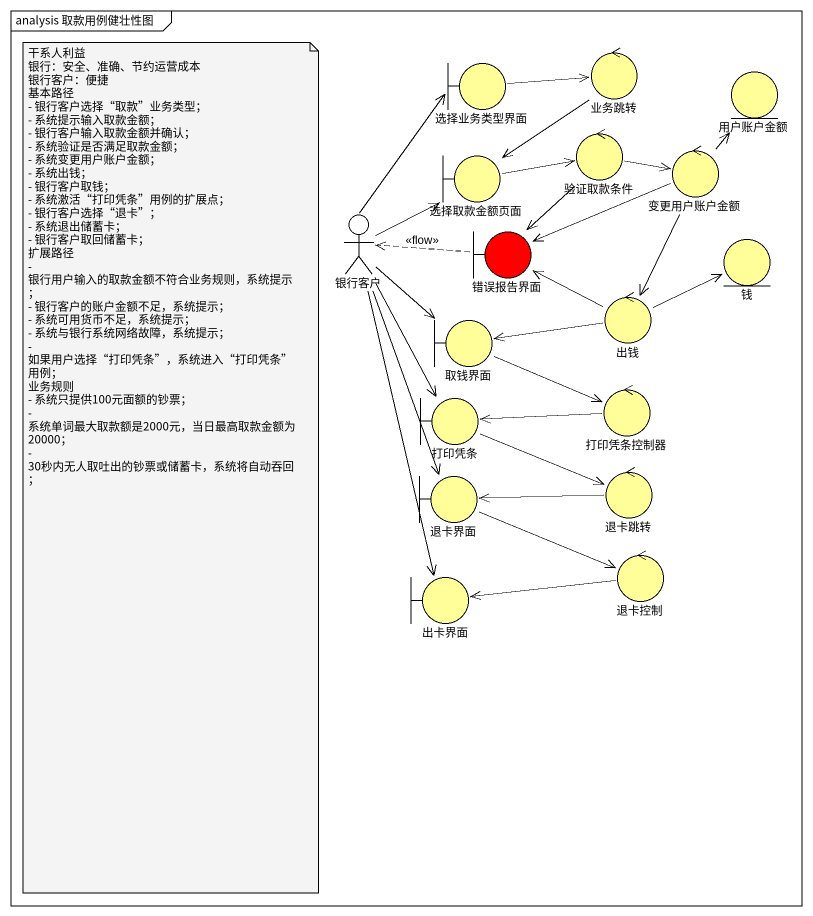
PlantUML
@startuml
mainframe analysis 取款用例健壮性图
boundary 选择业务类型界面 #FFFE99
control 业务跳转 #FFFE99
entity 用户账户金额 #FFFE99
boundary 选择取款金额页面 #FFFE99
control 验证取款条件 #FFFE99
control 变更用户账户金额 #FFFE99
actor 银行客户
boundary 错误报告界面 #FF0000
entity 钱 #FFFE99
control 出钱 #FFFE99
boundary 取钱界面 #FFFE99
control 打印凭条控制器 #FFFE99
boundary 打印凭条 #FFFE99
boundary 退卡界面 #FFFE99
control 退卡跳转 #FFFE99
boundary 出卡界面 #FFFE99
control 退卡控制 #FFFE99
选择业务类型界面 -right-> 业务跳转
业务跳转 --> 选择取款金额页面
选择取款金额页面 -right-> 验证取款条件
验证取款条件 -right-> 变更用户账户金额
验证取款条件 --> 错误报告界面
变更用户账户金额 -up-> 用户账户金额
变更用户账户金额 -left-> 错误报告界面
变更用户账户金额 --> 出钱
银行客户 -up-> 选择业务类型界面
银行客户 -up-> 选择取款金额页面
银行客户 --> 取钱界面
银行客户 --> 打印凭条
银行客户 --> 退卡界面
银行客户 --> 出卡界面
错误报告界面 .left.> 银行客户 : <<flow>>
出钱 -left-> 错误报告界面
出钱 -right-> 钱
出钱 -left-> 取钱界面
取钱界面 -right-> 打印凭条控制器
打印凭条控制器 -left-> 打印凭条
打印凭条 -right-> 退卡跳转
退卡界面 -right-> 退卡控制
退卡跳转 -left-> 退卡界面
退卡控制 -left-> 出卡界面
note as N1
  干系人利益
  银行：安全、准确、节约运营成本
  银行客户：便捷
  基本路径
  - 银行客户选择“取款”业务类型；
  - 系统提示输入取款金额；
  - 银行客户输入取款金额并确认；
  - 系统验证是否满足取款金额；
  - 系统变更用户账户金额；
  - 系统出钱；
  - 银行客户取钱；
  - 系统激活“打印凭条”用例的扩展点；
  - 银行客户选择“退卡”；
  - 系统退出储蓄卡；
  - 银行客户取回储蓄卡；
  扩展路径
  - 银行用户输入的取款金额不符合业务规则，系统提示；
  - 银行客户的账户金额不足，系统提示；
  - 系统可用货币不足，系统提示；
  - 系统与银行系统网络故障，系统提示；
  - 如果用户选择“打印凭条”，系统进入“打印凭条”用例；
  业务规则
  - 系统只提供100元面额的钞票；
  - 系统单词最大取款额是2000元，当日最高取款金额为20000；
  - 30秒内无人取吐出的钞票或储蓄卡，系统将自动吞回；
end note
@enduml
